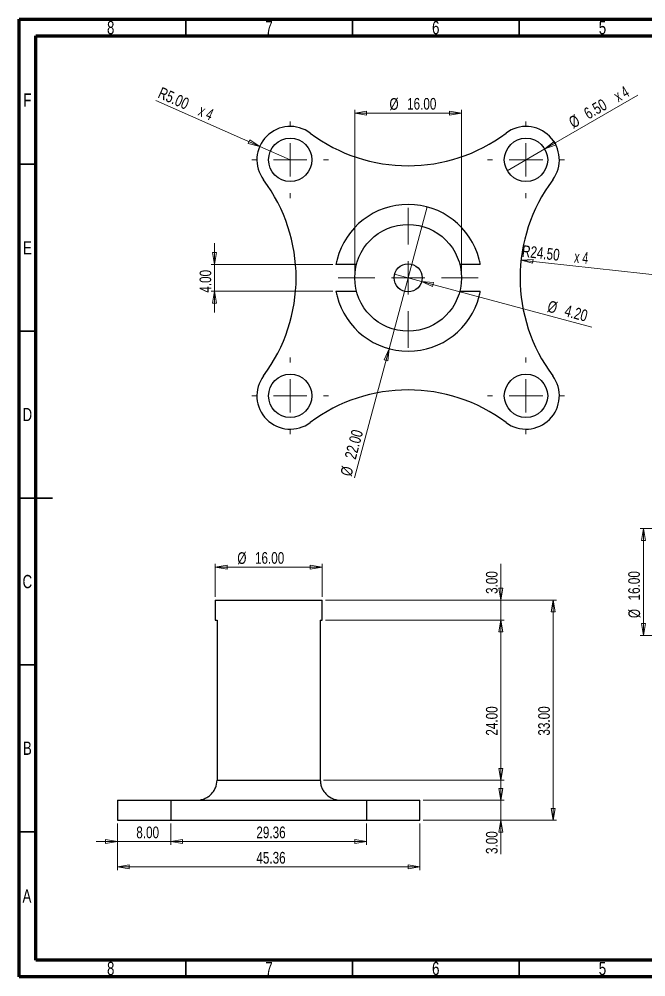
# Model space of a CAD drawing. Header units: millimetres. Extents: x 15 to 415, y 5 to 292.
# Drawn here: x 15 to 203, y 5 to 292 of the extents above; entities that cross this region are included whole.
import ezdxf

# ---------------------------------------------------------------- set-up
doc = ezdxf.new("R2010")
doc.units = ezdxf.units.MM
doc.styles.add('SLDTEXTSTYLE0', font='TXT', dxfattribs={"width": 0.75})
doc.styles.add('SLDTEXTSTYLE2', font='TXT', dxfattribs={"width": 0.666667})
doc.dimstyles.new('SLDDIMSTYLE0', dxfattribs={"dimtxt": 3.5, "dimasz": 3.556, "dimexe": 0, "dimexo": 0.0625, "dimgap": 0.875, "dimtad": 1, "dimlfac": 0.5, "dimrnd": 1e-09, "dimzin": 4, "dimdsep": 46, "dimtxsty": 'SLDTEXTSTYLE0', "dimblk1": 'CLOSED', "dimblk2": 'CLOSED', "dimsah": 1, "dimcen": 0, "dimadec": 0, "dimazin": 1, "dimtfac": 1, "dimtofl": 0, "dimtmove": 0, "dimatfit": 3, "dimldrblk": 'CLOSED', "dimfxl": 1, "dimfrac": 2, "dimtolj": 1, "dimtzin": 12, "dimarcsym": 0})
doc.dimstyles.new('SLDDIMSTYLE1', dxfattribs={"dimtxt": 3.5, "dimasz": 3.556, "dimexe": 0, "dimexo": 0.0625, "dimgap": 0.875, "dimtad": 1, "dimlfac": 0.5, "dimrnd": 1e-09, "dimzin": 4, "dimdsep": 46, "dimtxsty": 'SLDTEXTSTYLE0', "dimblk1": 'NONE', "dimblk2": 'CLOSED', "dimsah": 1, "dimcen": 0, "dimadec": 0, "dimazin": 1, "dimtfac": 1, "dimtmove": 0, "dimatfit": 3, "dimldrblk": 'NONE', "dimfxl": 1, "dimfrac": 2, "dimtolj": 1, "dimtzin": 12, "dimarcsym": 0})
doc.dimstyles.new('SLDDIMSTYLE2', dxfattribs={"dimtxt": 3.5, "dimasz": 3.556, "dimexe": 0, "dimexo": 0.0625, "dimgap": 0.875, "dimtad": 1, "dimlfac": 0.5, "dimrnd": 1e-09, "dimzin": 4, "dimdsep": 46, "dimtxsty": 'SLDTEXTSTYLE0', "dimblk1": 'CLOSED', "dimblk2": 'CLOSED', "dimsah": 1, "dimcen": 0.09, "dimadec": 0, "dimazin": 1, "dimtfac": 1, "dimtmove": 0, "dimatfit": 0, "dimldrblk": 'CLOSED', "dimfxl": 1, "dimfrac": 2, "dimtolj": 1, "dimtzin": 12, "dimarcsym": 0})
doc.dimstyles.new('SLDDIMSTYLE3', dxfattribs={"dimtxt": 3.5, "dimasz": 3.556, "dimexe": 0, "dimexo": 0.0625, "dimgap": 0.875, "dimtad": 1, "dimlfac": 0.5, "dimrnd": 1e-09, "dimzin": 4, "dimdsep": 46, "dimtxsty": 'SLDTEXTSTYLE0', "dimblk1": 'NONE', "dimblk2": 'CLOSED', "dimsah": 1, "dimcen": 0, "dimadec": 0, "dimazin": 1, "dimtfac": 1, "dimtmove": 0, "dimatfit": 3, "dimldrblk": 'NONE', "dimfxl": 1, "dimfrac": 2, "dimtolj": 1, "dimtzin": 12, "dimarcsym": 0})
doc.dimstyles.new('SLDDIMSTYLE4', dxfattribs={"dimtxt": 3.5, "dimasz": 3.556, "dimexe": 0, "dimexo": 0.0625, "dimgap": 0.875, "dimtad": 1, "dimlfac": 0.5, "dimrnd": 1e-09, "dimzin": 4, "dimdsep": 46, "dimtxsty": 'SLDTEXTSTYLE0', "dimblk1": 'CLOSED', "dimblk2": 'CLOSED', "dimsah": 1, "dimcen": 0.09, "dimadec": 0, "dimazin": 1, "dimtfac": 1, "dimtofl": 0, "dimtmove": 0, "dimatfit": 3, "dimldrblk": 'CLOSED', "dimfxl": 1, "dimfrac": 2, "dimtolj": 1, "dimtzin": 12, "dimarcsym": 0})
doc.dimstyles.new('SLDDIMSTYLE5', dxfattribs={"dimtxt": 3.5, "dimasz": 3.556, "dimexe": 0, "dimexo": 0.0625, "dimgap": 0.875, "dimtad": 1, "dimlfac": 0.5, "dimrnd": 1e-09, "dimzin": 12, "dimdsep": 46, "dimtxsty": 'SLDTEXTSTYLE0', "dimblk1": 'CLOSED', "dimblk2": 'CLOSED', "dimsah": 1, "dimcen": 0.09, "dimadec": 0, "dimazin": 3, "dimtfac": 1, "dimtofl": 0, "dimtmove": 0, "dimatfit": 3, "dimldrblk": 'CLOSED', "dimfxl": 1, "dimfrac": 2, "dimtolj": 1, "dimtzin": 12, "dimarcsym": 0})

# ---------------------------------------------------------------- blocks, each defined once
blk = doc.blocks.new('_Closed')
at = {"color": 0, "linetype": 'ByBlock', "lineweight": -2}
for p, q in [((-1, 0.166667), (0, 0)), ((-1, 0.166667), (-1, -0.166667)), ((0, 0), (-1, -0.166667)), ((0, 0), (-1, 0))]:
    blk.add_line(p, q, dxfattribs=at)
blk = doc.blocks.new('_D')
at = {"color": 7, "linetype": 'Continuous', "lineweight": 0}
blk.add_line((165.55, 219.81), (214.25, 214.48), dxfattribs=at)
at = {"color": 7, "linetype": 'Continuous', "lineweight": 18, "xscale": 3.556, "yscale": 3.556, "rotation": 173.7521752487}
blk.add_blockref('_Closed', (165.55, 219.81, -33), dxfattribs=at)
at = {"color": 7, "linetype": 'Continuous', "lineweight": 18, "char_height": 3.5, "attachment_point": 1, "rotation": 353.7522}
for s, insert, style in [('R24.50', (166.05, 224.29), 'SLDTEXTSTYLE0'), ('x 4', (181.74, 222.57), 'SLDTEXTSTYLE2')]:
    blk.add_mtext(s, dxfattribs=dict(at, insert=insert, style=style))
blk = doc.blocks.new('_D_1')
at = {"color": 7, "linetype": 'Continuous', "lineweight": 0}
for q in [(200.53, 269.18), (161.4, 246.59)]:
    blk.add_line((172.65, 253.09), q, dxfattribs=at)
at = {"color": 7, "linetype": 'Continuous', "lineweight": 18, "xscale": 3.556, "yscale": 3.556, "rotation": 210}
blk.add_blockref('_Closed', (172.65, 253.09, -33), dxfattribs=at)
at = {"color": 7, "linetype": 'Continuous', "lineweight": 18, "char_height": 3.5, "attachment_point": 1, "rotation": 30}
for s, insert, style in [('x 4', (192.97, 270.07), 'SLDTEXTSTYLE2'), ('6.50', (183.99, 264.89), 'SLDTEXTSTYLE0'), ('%%c', (179.45, 262.21), 'SLDTEXTSTYLE0')]:
    blk.add_mtext(s, dxfattribs=dict(at, insert=insert, style=style))
blk = doc.blocks.new('_None')
blk = doc.blocks.new('_D_2')
at = {"color": 7, "linetype": 'Continuous', "lineweight": 0}
for q in [(55.96, 267.67), (96.31, 249.84)]:
    blk.add_line((87.17, 253.88), q, dxfattribs=at)
at = {"color": 7, "linetype": 'Continuous', "lineweight": 18, "xscale": 3.556, "yscale": 3.556, "rotation": 336.1560369351}
blk.add_blockref('_Closed', (87.17, 253.88, -33), dxfattribs=at)
at = {"color": 7, "linetype": 'Continuous', "lineweight": 18, "char_height": 3.5, "attachment_point": 1, "rotation": 336.156}
for s, insert, style in [('R5.00', (57.78, 271.79), 'SLDTEXTSTYLE0'), ('x 4', (69.86, 266.46), 'SLDTEXTSTYLE2')]:
    blk.add_mtext(s, dxfattribs=dict(at, insert=insert, style=style))
blk = doc.blocks.new('_D_3')
at = {"color": 7, "linetype": 'Continuous', "lineweight": 0}
for p, q in [((115.67, 215.48), (115.67, 264.82)), ((147.67, 215.48), (147.67, 264.82)), ((115.67, 263.82), (147.67, 263.82))]:
    blk.add_line(p, q, dxfattribs=at)
at = {"color": 7, "linetype": 'Continuous', "lineweight": 18, "xscale": 3.556, "yscale": 3.556, "rotation": 180}
blk.add_blockref('_Closed', (115.67, 263.82, -33), dxfattribs=at)
at = {"color": 7, "linetype": 'Continuous', "lineweight": 18, "xscale": 3.556, "yscale": 3.556}
blk.add_blockref('_Closed', (147.67, 263.82, -33), dxfattribs=at)
at = {"color": 7, "linetype": 'Continuous', "lineweight": 18, "char_height": 3.5, "attachment_point": 1, "style": 'SLDTEXTSTYLE0'}
for s, insert in [('%%c', (126.08, 268.33)), ('16.00', (131.36, 268.38))]:
    blk.add_mtext(s, dxfattribs=dict(at, insert=insert))
blk = doc.blocks.new('_D_4')
at = {"color": 7, "linetype": 'Continuous', "lineweight": 0}
for p, q in [((73.63, 218.48), (73.63, 224.83)), ((109.04, 218.48), (72.63, 218.48)), ((73.63, 210.48), (73.63, 218.48)), ((109.04, 210.48), (72.63, 210.48)), ((73.63, 210.48), (73.63, 204.13))]:
    blk.add_line(p, q, dxfattribs=at)
at = {"color": 7, "linetype": 'Continuous', "lineweight": 18, "xscale": 3.556, "yscale": 3.556}
for p, rotation in [((73.63, 218.48, -33), 270.0000003582), ((73.63, 210.48, -33), 90.0000003582)]:
    blk.add_blockref('_Closed', p, dxfattribs=dict(at, rotation=rotation))
at = {"color": 7, "linetype": 'Continuous', "lineweight": 18, "insert": (69.12, 210.02), "char_height": 3.5, "attachment_point": 1, "rotation": 90, "style": 'SLDTEXTSTYLE0'}
blk.add_mtext('4.00', dxfattribs=at)
blk = doc.blocks.new('_D_5')
at = {"color": 7, "linetype": 'Continuous', "lineweight": 0}
for q in [(137.36, 235.73), (115.6, 154.51)]:
    blk.add_line((125.98, 193.23), q, dxfattribs=at)
at = {"color": 7, "linetype": 'Continuous', "lineweight": 18, "xscale": 3.556, "yscale": 3.556, "rotation": 75}
blk.add_blockref('_Closed', (125.98, 193.23, -33), dxfattribs=at)
at = {"color": 7, "linetype": 'Continuous', "lineweight": 18, "char_height": 3.5, "attachment_point": 1, "rotation": 75, "style": 'SLDTEXTSTYLE0'}
for s, insert in [('22.00', (112.56, 160.79)), ('%%c', (111.25, 155.68))]:
    blk.add_mtext(s, dxfattribs=dict(at, insert=insert))
blk = doc.blocks.new('_D_6')
at = {"color": 7, "linetype": 'Continuous', "lineweight": 0}
for q in [(127.61, 215.57), (186.78, 199.72)]:
    blk.add_line((135.73, 213.4), q, dxfattribs=at)
at = {"color": 7, "linetype": 'Continuous', "lineweight": 18, "xscale": 3.556, "yscale": 3.556, "rotation": 165}
blk.add_blockref('_Closed', (135.73, 213.4, -33), dxfattribs=at)
at = {"color": 7, "linetype": 'Continuous', "lineweight": 18, "char_height": 3.5, "attachment_point": 1, "rotation": 345, "style": 'SLDTEXTSTYLE0'}
for s, insert in [('%%c', (174.1, 207.78)), ('4.20', (179.22, 206.46))]:
    blk.add_mtext(s, dxfattribs=dict(at, insert=insert))
blk = doc.blocks.new('SW_CENTERMARKSYMBOL_0')
at = {"color": 0, "linetype": 'Continuous', "lineweight": 18}
for p, q in [((0, 10), (0, 11.5)), ((0, 0), (0, 5)), ((-10, 0), (-11.5, 0)), ((0, 0), (-5, 0)), ((0, 0), (0, -5)), ((0, 0), (5, 0)), ((10, 0), (11.5, 0)), ((0, -10), (0, -11.5))]:
    blk.add_line(p, q, dxfattribs=at)
blk = doc.blocks.new('SW_CENTERMARKSYMBOL_1')
at = {"color": 0, "linetype": 'Continuous', "lineweight": 18}
for p, q in [((0, 10), (0, 11.5)), ((0, 0), (0, 5)), ((-10, 0), (-11.5, 0)), ((0, 0), (-5, 0)), ((0, 0), (0, -5)), ((0, 0), (5, 0)), ((10, 0), (11.5, 0)), ((0, -10), (0, -11.5))]:
    blk.add_line(p, q, dxfattribs=at)
blk = doc.blocks.new('SW_CENTERMARKSYMBOL_2')
at = {"color": 0, "linetype": 'Continuous', "lineweight": 18}
for p, q in [((0, 10), (0, 11.5)), ((0, 0), (0, 5)), ((-10, 0), (-11.5, 0)), ((0, 0), (-5, 0)), ((0, 0), (0, -5)), ((0, 0), (5, 0)), ((10, 0), (11.5, 0)), ((0, -10), (0, -11.5))]:
    blk.add_line(p, q, dxfattribs=at)
blk = doc.blocks.new('SW_CENTERMARKSYMBOL_3')
at = {"color": 0, "linetype": 'Continuous', "lineweight": 18}
for p, q in [((0, 10), (0, 11.5)), ((0, 0), (0, 5)), ((-10, 0), (-11.5, 0)), ((0, 0), (-5, 0)), ((0, 0), (0, -5)), ((0, 0), (5, 0)), ((10, 0), (11.5, 0)), ((0, -10), (0, -11.5))]:
    blk.add_line(p, q, dxfattribs=at)
blk = doc.blocks.new('SW_CENTERMARKSYMBOL_4')
at = {"color": 0, "linetype": 'Continuous', "lineweight": 18}
for p, q in [((0, 10), (0, 21)), ((0, 0), (0, 5)), ((-10, 0), (-21, 0)), ((0, 0), (-5, 0)), ((0, 0), (0, -5)), ((0, 0), (5, 0)), ((10, 0), (21, 0)), ((0, -10), (0, -21))]:
    blk.add_line(p, q, dxfattribs=at)
blk = doc.blocks.new('_D_7')
at = {"color": 7, "linetype": 'Continuous', "lineweight": 0}
for p, q in [((106.84, 117.93), (176.2, 117.93)), ((175.2, 117.93), (175.2, 51.93)), ((136.2, 51.93), (176.2, 51.93))]:
    blk.add_line(p, q, dxfattribs=at)
at = {"color": 7, "linetype": 'Continuous', "lineweight": 18, "xscale": 3.556, "yscale": 3.556}
for p, rotation in [((175.2, 117.93), 90), ((175.2, 51.93), 270)]:
    blk.add_blockref('_Closed', p, dxfattribs=dict(at, rotation=rotation))
at = {"color": 7, "linetype": 'Continuous', "lineweight": 18, "insert": (170.68, 77.29), "char_height": 3.5, "attachment_point": 1, "rotation": 90, "style": 'SLDTEXTSTYLE0'}
blk.add_mtext('33.00', dxfattribs=at)
blk = doc.blocks.new('_D_8')
at = {"color": 7, "linetype": 'Continuous', "lineweight": 0}
for p, q in [((159.52, 57.93), (159.52, 64.28)), ((136.2, 57.93), (160.52, 57.93)), ((159.52, 51.93), (159.52, 57.93)), ((136.2, 51.93), (160.52, 51.93)), ((159.52, 51.93), (159.52, 41.8))]:
    blk.add_line(p, q, dxfattribs=at)
at = {"color": 7, "linetype": 'Continuous', "lineweight": 18, "xscale": 3.556, "yscale": 3.556}
for p, rotation in [((159.52, 57.93), 270), ((159.52, 51.93), 90)]:
    blk.add_blockref('_Closed', p, dxfattribs=dict(at, rotation=rotation))
at = {"color": 7, "linetype": 'Continuous', "lineweight": 18, "insert": (155.01, 41.8), "char_height": 3.5, "attachment_point": 1, "rotation": 90, "style": 'SLDTEXTSTYLE0'}
blk.add_mtext('3.00', dxfattribs=at)
blk = doc.blocks.new('_D_9')
at = {"color": 7, "linetype": 'Continuous', "lineweight": 0}
for p, q in [((106.84, 111.93), (160.52, 111.93)), ((159.52, 111.93), (159.52, 63.93)), ((106.33, 63.93), (160.52, 63.93))]:
    blk.add_line(p, q, dxfattribs=at)
at = {"color": 7, "linetype": 'Continuous', "lineweight": 18, "xscale": 3.556, "yscale": 3.556}
for p, rotation in [((159.52, 111.93), 90), ((159.52, 63.93), 270)]:
    blk.add_blockref('_Closed', p, dxfattribs=dict(at, rotation=rotation))
at = {"color": 7, "linetype": 'Continuous', "lineweight": 18, "insert": (155.01, 77.29), "char_height": 3.5, "attachment_point": 1, "rotation": 90, "style": 'SLDTEXTSTYLE0'}
blk.add_mtext('24.00', dxfattribs=at)
blk = doc.blocks.new('_D_10')
at = {"color": 7, "linetype": 'Continuous', "lineweight": 0}
for p, q in [((159.52, 117.93), (159.52, 128.79)), ((106.84, 117.93), (160.52, 117.93)), ((159.52, 111.93), (159.52, 117.93)), ((106.84, 111.93), (160.52, 111.93)), ((159.52, 111.93), (159.52, 105.58))]:
    blk.add_line(p, q, dxfattribs=at)
at = {"color": 7, "linetype": 'Continuous', "lineweight": 18, "xscale": 3.556, "yscale": 3.556}
for p, rotation in [((159.52, 117.93), 270), ((159.52, 111.93), 90)]:
    blk.add_blockref('_Closed', p, dxfattribs=dict(at, rotation=rotation))
at = {"color": 7, "linetype": 'Continuous', "lineweight": 18, "insert": (155.01, 119.74), "char_height": 3.5, "attachment_point": 1, "rotation": 90, "style": 'SLDTEXTSTYLE0'}
blk.add_mtext('3.00', dxfattribs=at)
blk = doc.blocks.new('_D_11')
at = {"color": 7, "linetype": 'Continuous', "lineweight": 0}
for p, q in [((73.84, 118.93), (73.84, 128.73)), ((105.84, 127.73), (73.84, 127.73)), ((105.84, 118.93), (105.84, 128.73))]:
    blk.add_line(p, q, dxfattribs=at)
at = {"color": 7, "linetype": 'Continuous', "lineweight": 18, "xscale": 3.556, "yscale": 3.556, "rotation": 180}
blk.add_blockref('_Closed', (73.84, 127.73), dxfattribs=at)
at = {"color": 7, "linetype": 'Continuous', "lineweight": 18, "xscale": 3.556, "yscale": 3.556}
blk.add_blockref('_Closed', (105.84, 127.73), dxfattribs=at)
at = {"color": 7, "linetype": 'Continuous', "lineweight": 18, "char_height": 3.5, "attachment_point": 1, "style": 'SLDTEXTSTYLE0'}
for s, insert in [('%%c', (80.45, 132.24)), ('16.00', (85.73, 132.29))]:
    blk.add_mtext(s, dxfattribs=dict(at, insert=insert))
blk = doc.blocks.new('_D_12')
at = {"color": 7, "linetype": 'Continuous', "lineweight": 0}
for p, q in [((44.49, 50.93), (44.49, 36.93)), ((135.2, 50.93), (135.2, 36.93)), ((44.49, 37.93), (135.2, 37.93))]:
    blk.add_line(p, q, dxfattribs=at)
at = {"color": 7, "linetype": 'Continuous', "lineweight": 18, "xscale": 3.556, "yscale": 3.556, "rotation": 180}
blk.add_blockref('_Closed', (44.49, 37.93), dxfattribs=at)
at = {"color": 7, "linetype": 'Continuous', "lineweight": 18, "xscale": 3.556, "yscale": 3.556}
blk.add_blockref('_Closed', (135.2, 37.93), dxfattribs=at)
at = {"color": 7, "linetype": 'Continuous', "lineweight": 18, "insert": (86.15, 42.44), "char_height": 3.5, "attachment_point": 1, "style": 'SLDTEXTSTYLE0'}
blk.add_mtext('45.36', dxfattribs=at)
blk = doc.blocks.new('_D_13')
at = {"color": 7, "linetype": 'Continuous', "lineweight": 0}
for p, q in [((44.49, 50.93), (44.49, 44.52)), ((60.48, 50.93), (60.48, 44.52)), ((44.49, 45.52), (38.14, 45.52)), ((44.49, 45.52), (60.48, 45.52)), ((60.48, 45.52), (66.83, 45.52))]:
    blk.add_line(p, q, dxfattribs=at)
at = {"color": 7, "linetype": 'Continuous', "lineweight": 18, "xscale": 3.556, "yscale": 3.556}
blk.add_blockref('_Closed', (44.49, 45.52), dxfattribs=at)
at = {"color": 7, "linetype": 'Continuous', "lineweight": 18, "xscale": 3.556, "yscale": 3.556, "rotation": 180}
blk.add_blockref('_Closed', (60.48, 45.52), dxfattribs=at)
at = {"color": 7, "linetype": 'Continuous', "lineweight": 18, "insert": (50.14, 50.04), "char_height": 3.5, "attachment_point": 1, "style": 'SLDTEXTSTYLE0'}
blk.add_mtext('8.00', dxfattribs=at)
blk = doc.blocks.new('_D_14')
at = {"color": 7, "linetype": 'Continuous', "lineweight": 0}
for p, q in [((60.48, 50.93), (60.48, 44.52)), ((119.2, 50.93), (119.2, 44.52)), ((119.2, 45.52), (60.48, 45.52))]:
    blk.add_line(p, q, dxfattribs=at)
at = {"color": 7, "linetype": 'Continuous', "lineweight": 18, "xscale": 3.556, "yscale": 3.556, "rotation": 180}
blk.add_blockref('_Closed', (60.48, 45.52), dxfattribs=at)
at = {"color": 7, "linetype": 'Continuous', "lineweight": 18, "xscale": 3.556, "yscale": 3.556}
blk.add_blockref('_Closed', (119.2, 45.52), dxfattribs=at)
at = {"color": 7, "linetype": 'Continuous', "lineweight": 18, "insert": (86.15, 50.04), "char_height": 3.5, "attachment_point": 1, "style": 'SLDTEXTSTYLE0'}
blk.add_mtext('29.36', dxfattribs=at)
blk = doc.blocks.new('_D_15')
at = {"color": 7, "linetype": 'Continuous', "lineweight": 0}
for p, q in [((212.35, 139.34), (201.26, 139.34)), ((202.26, 139.34), (202.26, 107.34)), ((212.35, 107.34), (201.26, 107.34))]:
    blk.add_line(p, q, dxfattribs=at)
at = {"color": 7, "linetype": 'Continuous', "lineweight": 18, "xscale": 3.556, "yscale": 3.556}
for p, rotation in [((202.26, 139.34), 90), ((202.26, 107.34), 270)]:
    blk.add_blockref('_Closed', p, dxfattribs=dict(at, rotation=rotation))
at = {"color": 7, "linetype": 'Continuous', "lineweight": 18, "char_height": 3.5, "attachment_point": 1, "rotation": 90, "style": 'SLDTEXTSTYLE0'}
for s, insert in [('16.00', (197.69, 117.8)), ('%%c', (197.74, 112.52))]:
    blk.add_mtext(s, dxfattribs=dict(at, insert=insert))

msp = doc.modelspace()

# ---------------------------------------------------------------- linework, layer by layer
at = {"color": 7, "linetype": 'Continuous', "lineweight": 70}
for p, q in [((15, 5), (15, 292)), ((15, 292), (415, 292)), ((20, 10), (20, 287)), ((20, 287), (410, 287)), ((410, 10), (20, 10)), ((415, 5), (15, 5))]:
    msp.add_line(p, q, dxfattribs=at)
at = {"color": 7, "linetype": 'Continuous', "lineweight": 35}
for p, q in [((65, 287), (65, 292)), ((115, 287), (115, 292)), ((165, 287), (165, 292)), ((20, 248.5), (15, 248.5)), ((20, 198.5), (15, 198.5)), ((15, 148.5), (25, 148.5)), ((20, 148.5), (15, 148.5)), ((20, 98.5), (15, 98.5)), ((20, 48.5), (15, 48.5)), ((65, 10), (65, 5)), ((115, 10), (115, 5)), ((165, 10), (165, 5))]:
    msp.add_line(p, q, dxfattribs=at)
at = {"color": 7, "linetype": 'Continuous', "lineweight": 25}
for p, q in [((73.841, 117.932), (73.841, 111.932)), ((73.841, 117.932), (105.841, 117.932)), ((105.841, 111.932), (105.841, 117.932)), ((73.841, 111.932), (74.349, 111.932)), ((74.349, 111.932), (74.349, 63.932)), ((105.333, 111.932), (105.841, 111.932)), ((105.333, 111.932), (105.333, 63.932)), ((74.349, 63.932), (105.333, 63.932)), ((44.486, 57.932), (44.486, 51.932)), ((44.486, 57.932), (60.479, 57.932)), ((60.479, 57.932), (60.479, 51.932)), ((60.479, 57.932), (119.203, 57.932)), ((119.203, 57.932), (119.203, 51.932)), ((119.203, 57.932), (135.196, 57.932)), ((135.196, 51.932), (135.196, 57.932)), ((44.486, 51.932), (60.479, 51.932)), ((60.479, 51.932), (119.203, 51.932)), ((119.203, 51.932), (135.196, 51.932))]:
    msp.add_line(p, q, dxfattribs=at)
for centre, radius in [((96.314, 249.838), 6.5), ((167.025, 249.838), 6.5), ((131.67, 214.483), 16), ((131.67, 214.483), 4.2), ((96.314, 179.128), 6.5), ((167.025, 179.128), 6.5)]:
    msp.add_circle(centre, radius, dxfattribs=at)
for centre, radius, start, end in [((96.314, 249.838), 10, 53.18063, 216.81937), ((167.025, 249.838), 10, 323.18063, 126.81937), ((131.67, 297.065), 48.995, 233.18063, 306.81937), ((49.087, 214.483), 48.995, 323.18063, 36.81937), ((214.252, 214.483), 48.995, 143.18063, 216.81937), ((131.67, 214.483), 22, 14.47751, 165.52249), ((131.67, 214.483), 22, 165.52249, 169.52432), ((131.67, 214.483), 22, 10.47568, 14.47751), ((131.67, 214.483), 22, 190.47568, 194.47751), ((131.67, 214.483), 22, 345.52249, 349.52432), ((131.67, 214.483), 22, 194.47751, 345.52249), ((96.314, 179.128), 10, 143.18063, 306.81937), ((167.025, 179.128), 10, 233.18063, 36.81937), ((131.67, 131.9), 48.995, 53.18063, 126.81937)]:
    msp.add_arc(centre, radius, start, end, dxfattribs=at)
for points, knots in [([(116.178, 218.483), (116.178, 218.483), (116.137, 218.483), (115.976, 218.483), (115.855, 218.483), (115.54, 218.483), (115.348, 218.483), (114.896, 218.483), (114.634, 218.483), (113.781, 218.483), (113.098, 218.483), (112, 218.483), (111.615, 218.483), (110.833, 218.483), (110.437, 218.483), (110.036, 218.483)], [0, 0, 0, 0, 0.125, 0.125, 0.25, 0.25, 0.375, 0.375, 0.5, 0.5, 0.75, 0.75, 0.875, 0.875, 1, 1, 1, 1]), ([(153.303, 218.483), (152.902, 218.483), (152.508, 218.483), (151.733, 218.483), (151.347, 218.483), (150.609, 218.483), (150.258, 218.483), (149.594, 218.483), (149.277, 218.483), (148.707, 218.483), (148.451, 218.483), (147.997, 218.483), (147.801, 218.483), (147.33, 218.483), (147.162, 218.483), (147.162, 218.483)], [0, 0, 0, 0, 0.125, 0.125, 0.25, 0.25, 0.375, 0.375, 0.5, 0.5, 0.625, 0.625, 0.75, 0.75, 1, 1, 1, 1]), ([(110.036, 210.483), (110.437, 210.483), (110.831, 210.483), (111.607, 210.483), (111.992, 210.483), (112.73, 210.483), (113.081, 210.483), (113.746, 210.483), (114.062, 210.483), (114.632, 210.483), (114.889, 210.483), (115.343, 210.483), (115.539, 210.483), (116.009, 210.483), (116.178, 210.483), (116.178, 210.483)], [0, 0, 0, 0, 0.125, 0.125, 0.25, 0.25, 0.375, 0.375, 0.5, 0.5, 0.625, 0.625, 0.75, 0.75, 1, 1, 1, 1]), ([(147.162, 210.483), (147.162, 210.483), (147.203, 210.483), (147.363, 210.483), (147.484, 210.483), (147.799, 210.483), (147.991, 210.483), (148.444, 210.483), (148.705, 210.483), (149.558, 210.483), (150.241, 210.483), (151.34, 210.483), (151.724, 210.483), (152.507, 210.483), (152.902, 210.483), (153.303, 210.483)], [0, 0, 0, 0, 0.125, 0.125, 0.25, 0.25, 0.375, 0.375, 0.5, 0.5, 0.75, 0.75, 0.875, 0.875, 1, 1, 1, 1]), ([(68.208, 57.932), (68.608, 57.932), (69.002, 57.97), (69.778, 58.121), (70.163, 58.234), (70.901, 58.531), (71.252, 58.713), (71.917, 59.143), (72.234, 59.394), (72.804, 59.944), (73.06, 60.244), (73.514, 60.896), (73.71, 61.248), (74.18, 62.335), (74.349, 63.13), (74.349, 63.932)], [0, 0, 0, 0, 0.125, 0.125, 0.25, 0.25, 0.375, 0.375, 0.5, 0.5, 0.625, 0.625, 0.75, 0.75, 1, 1, 1, 1]), ([(105.333, 63.932), (105.333, 63.531), (105.374, 63.138), (105.534, 62.364), (105.656, 61.98), (105.97, 61.25), (106.163, 60.905), (106.615, 60.253), (106.876, 59.946), (107.729, 59.122), (108.412, 58.68), (109.511, 58.237), (109.895, 58.123), (110.678, 57.97), (111.074, 57.932), (111.474, 57.932)], [0, 0, 0, 0, 0.125, 0.125, 0.25, 0.25, 0.375, 0.375, 0.5, 0.5, 0.75, 0.75, 0.875, 0.875, 1, 1, 1, 1])]:
    msp.add_open_spline(points, degree=3, knots=knots, dxfattribs=at)

# ---------------------------------------------------------------- block references
at = {"color": 7, "linetype": 'Continuous', "lineweight": 0}
for name, p in [('SW_CENTERMARKSYMBOL_1', (96.314, 249.838)), ('SW_CENTERMARKSYMBOL_0', (167.025, 249.838)), ('SW_CENTERMARKSYMBOL_4', (131.67, 214.483)), ('SW_CENTERMARKSYMBOL_2', (96.314, 179.128)), ('SW_CENTERMARKSYMBOL_3', (167.025, 179.128))]:
    msp.add_blockref(name, p, dxfattribs=at)

# ---------------------------------------------------------------- texts
at = {"color": 7, "linetype": 'Continuous', "lineweight": 0, "char_height": 3.969, "attachment_point": 2, "style": 'SLDTEXTSTYLE0'}
for s, insert in [('8', (42.46, 291.446)), ('7', (89.96, 291.446)), ('6', (139.96, 291.446)), ('5', (189.96, 291.446)), ('F', (17.458, 269.746)), ('E', (17.508, 225.446)), ('D', (17.453, 175.496)), ('C', (17.459, 125.446)), ('B', (17.471, 75.496)), ('A', (17.34, 31.196)), ('8', (42.46, 9.496)), ('7', (89.96, 9.496)), ('6', (139.96, 9.496)), ('5', (189.96, 9.496))]:
    msp.add_mtext(s, dxfattribs=dict(at, insert=insert))

# ---------------------------------------------------------------- dimensions: what is measured, and where the dimension line sits
at = {"color": 7, "linetype": 'Continuous', "lineweight": 18}
for center, mpoint, picture, middle in [((96.314, 249.838), (87.168, 253.881), '_D_2', (64.688, 263.816)), ((214.252, 214.483), (165.548, 219.815), '_D', (176.336, 218.634))]:
    dim = msp.add_radius_dim(center=center, mpoint=mpoint, text='<> x 4', dimstyle='SLDDIMSTYLE0', dxfattribs=at)
    dim.commit()
    dim.dimension.update_dxf_attribs({"geometry": picture, "text_midpoint": middle, "dimtype": 164})
dim = msp.add_diameter_dim_2p(p1=(161.396, 246.588), p2=(172.654, 253.088), text='<> x 4', dimstyle='SLDDIMSTYLE1', dxfattribs=at)
dim.commit()
dim.dimension.update_dxf_attribs({"geometry": '_D_1', "text_midpoint": (191.235, 263.816), "dimtype": 163})
for base, p1, p2, picture, middle in [((147.67, 263.816), (115.67, 214.483), (147.67, 214.483), '_D_3', (134.54, 263.816)), ((73.841, 127.726), (105.841, 117.932), (73.841, 117.932), '_D_11', (88.908, 127.726))]:
    dim = msp.add_linear_dim(base=base, p1=p1, p2=p2, text='%%c<>', dimstyle='SLDDIMSTYLE2', dxfattribs=at)
    dim.commit()
    dim.dimension.update_dxf_attribs({"geometry": picture, "text_midpoint": middle, "dimtype": 160})
for p1, p2, picture, middle in [((137.364, 235.733), (125.976, 193.233), '_D_5', (117.77, 162.61)), ((127.613, 215.57), (135.727, 213.396), '_D_6', (179.935, 201.55))]:
    dim = msp.add_diameter_dim_2p(p1=p1, p2=p2, dimstyle='SLDDIMSTYLE3', dxfattribs=at)
    dim.commit()
    dim.dimension.update_dxf_attribs({"geometry": picture, "text_midpoint": middle, "dimtype": 163})
for base, p1, p2, angle, dimstyle, picture, middle in [((73.634, 218.483), (110.036, 210.483), (110.036, 218.483), 270, 'SLDDIMSTYLE2', '_D_4', (73.634, 214.543)), ((159.519, 117.932), (105.841, 111.932), (105.841, 117.932), 90, 'SLDDIMSTYLE2', '_D_10', (159.519, 124.262)), ((175.196, 51.932), (105.841, 117.932), (135.196, 51.932), 90, 'SLDDIMSTYLE4', '_D_7', (175.196, 83.112)), ((159.519, 63.932), (105.841, 111.932), (105.333, 63.932), 90, 'SLDDIMSTYLE4', '_D_9', (159.519, 83.112)), ((159.519, 57.932), (135.196, 51.932), (135.196, 57.932), 90, 'SLDDIMSTYLE2', '_D_8', (159.519, 46.324))]:
    dim = msp.add_linear_dim(base=base, p1=p1, p2=p2, angle=angle, dimstyle=dimstyle, dxfattribs=at)
    dim.commit()
    dim.dimension.update_dxf_attribs({"geometry": picture, "text_midpoint": middle, "dimtype": 160})
dim = msp.add_linear_dim(base=(202.255, 107.337), p1=(213.353, 139.337), p2=(213.353, 107.337), angle=90, text='%%c<>', dimstyle='SLDDIMSTYLE2', dxfattribs=at)
dim.commit()
dim.dimension.update_dxf_attribs({"geometry": '_D_15', "text_midpoint": (202.255, 120.979), "dimtype": 160})
for base, p1, p2, dimstyle, picture, middle in [((60.479, 45.524), (44.486, 51.932), (60.479, 51.932), 'SLDDIMSTYLE2', '_D_13', (54.668, 45.524)), ((135.1963, 37.9303), (44.4856, 51.932), (135.1963, 51.932), 'SLDDIMSTYLE5', '_D_12', (91.9718, 37.9303)), ((60.479, 45.524), (119.203, 51.932), (60.479, 51.932), 'SLDDIMSTYLE5', '_D_14', (91.972, 45.524))]:
    dim = msp.add_linear_dim(base=base, p1=p1, p2=p2, dimstyle=dimstyle, dxfattribs=at)
    dim.commit()
    dim.dimension.update_dxf_attribs({"geometry": picture, "text_midpoint": middle, "dimtype": 160})

doc.saveas('drawing.dxf')
